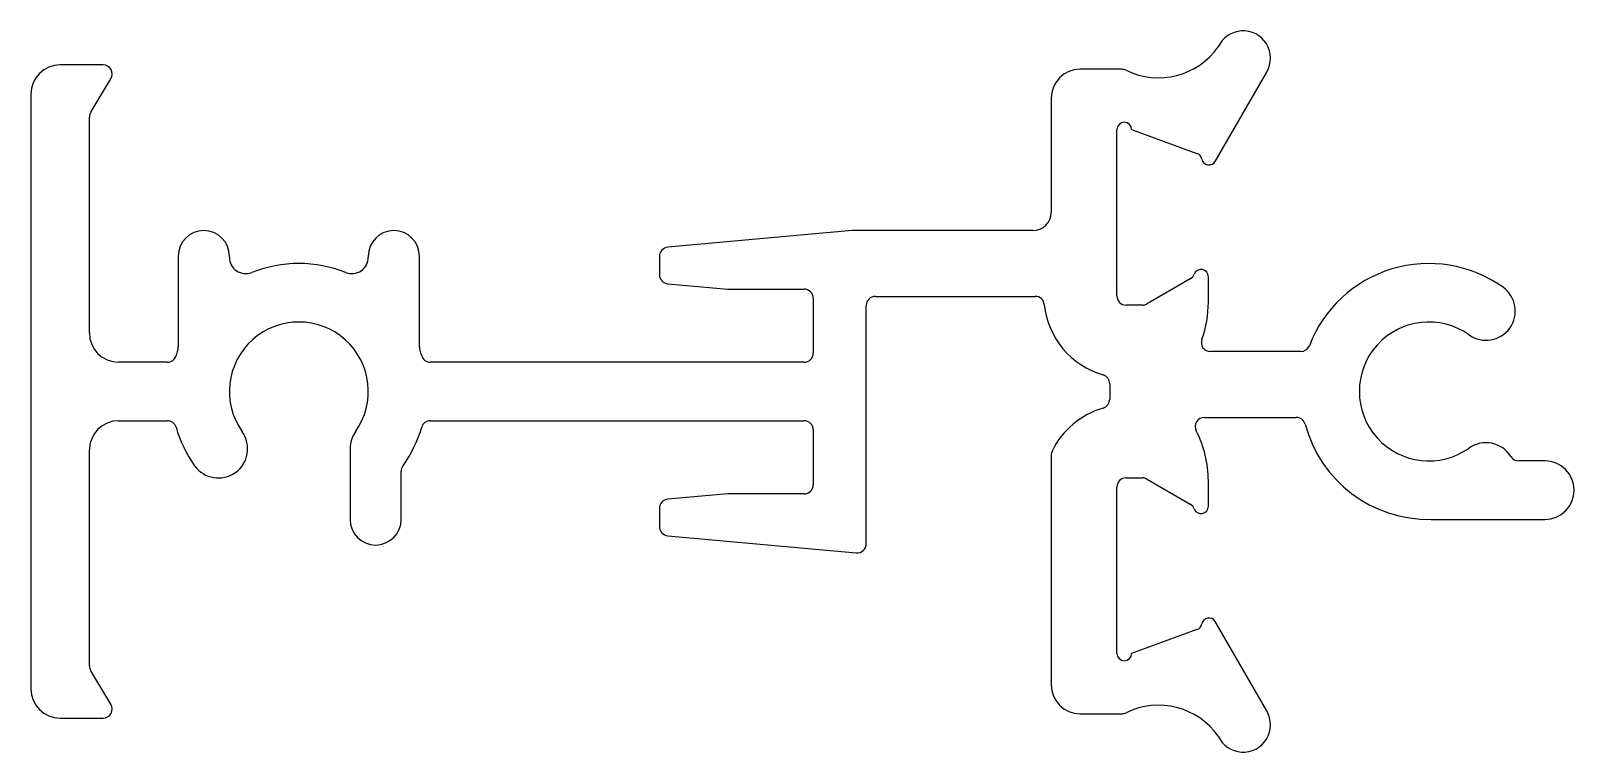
# Model space of a CAD drawing. Header units: inches. Extents: x -18.7 to 23.6, y -0.1 to 19.6.
import ezdxf

# ---------------------------------------------------------------- set-up
doc = ezdxf.new("R2010")
doc.units = ezdxf.units.IN
doc.header["$MEASUREMENT"] = 0
doc.layers.add('BEAD', color=152, linetype='Continuous')

msp = doc.modelspace()

# ---------------------------------------------------------------- linework, layer by layer
at = {"layer": 'BEAD', "color": 7, "lineweight": -2}
for p, q in [((-16.687, 18.68), (-17.861, 18.68)), ((-17.025, 17.383), (-16.473, 18.301)), ((11.188, 18.559), (10.038, 18.559)), ((13.737, 16.041), (15.148, 18.485)), ((-18.661, 17.88), (-18.661, 1.613)), ((9.248, 17.769), (9.248, 14.649)), ((-17.061, 11.347), (-17.061, 17.254)), ((11.048, 12.36), (11.048, 16.91)), ((11.448, 16.91), (13.236, 16.26)), ((3.809, 14.148), (-1.238, 13.691)), ((8.748, 14.149), (3.832, 14.149)), ((-14.631, 13.448), (-14.631, 10.955)), ((-13.231, 13.421), (-13.231, 13.448)), ((-9.431, 13.448), (-9.431, 13.421)), ((-8.031, 10.955), (-8.031, 13.448)), ((-1.466, 13.442), (-1.466, 12.94)), ((-1.237, 12.691), (0.402, 12.547)), ((13.054, 12.829), (11.856, 12.137)), ((13.548, 12.191), (13.548, 12.884)), ((0.423, 12.547), (2.49, 12.547)), ((2.74, 12.297), (2.74, 10.797)), ((4.44, 12.349), (8.812, 12.349)), ((4.19, 5.584), (4.19, 12.099)), ((11.754, 12.11), (11.298, 12.11)), ((16.077, 10.839), (13.606, 10.839)), ((-14.931, 10.547), (-16.261, 10.547)), ((2.49, 10.547), (-7.731, 10.547)), ((10.849, 9.96), (10.849, 9.533)), ((-16.261, 8.947), (-14.931, 8.947)), ((-7.731, 8.947), (2.49, 8.947)), ((13.438, 9.039), (15.953, 9.039)), ((2.74, 8.697), (2.74, 7.197)), ((-17.061, 2.239), (-17.061, 8.147)), ((-9.931, 8.181), (-9.931, 6.248)), ((9.249, 8.005), (9.249, 1.724)), ((22.754, 7.847), (22.038, 7.847)), ((-8.531, 6.248), (-8.531, 7.565)), ((11.298, 7.383), (11.754, 7.383)), ((11.856, 7.356), (13.054, 6.664)), ((13.548, 6.609), (13.548, 7.302)), ((0.402, 6.946), (-1.237, 6.802)), ((2.49, 6.947), (0.423, 6.947)), ((11.048, 2.583), (11.048, 7.133)), ((-1.466, 6.553), (-1.466, 6.051)), ((19.64, 6.247), (22.754, 6.247)), ((-1.238, 5.802), (3.918, 5.335)), ((15.148, 1.008), (13.737, 3.453)), ((13.236, 3.233), (11.448, 2.583)), ((-16.473, 1.192), (-17.025, 2.11)), ((10.039, 0.934), (11.188, 0.934)), ((-17.861, 0.813), (-16.687, 0.813))]:
    msp.add_line(p, q, dxfattribs=at)
for centre, radius, start, end in [((14.498, 18.86), 0.75, 330, 155.025), ((12.183, 20.327), 2, 243.803, 324.8875), ((-17.861, 17.88), 0.8, 90, 180), ((-16.687, 18.43), 0.25, 329, 90), ((10.038, 17.769), 0.79, 90, 180), ((11.188, 18.305), 0.254, 63.803, 90), ((-16.811, 17.254), 0.25, 149, 180), ((11.248, 16.91), 0.2, 0, 180), ((13.167, 16.069), 0.203, 10.2629, 70), ((13.563, 16.141), 0.2, 190.2629, 330), ((8.748, 14.649), 0.5, 270, 0), ((-13.931, 13.448), 0.7, 0, 180), ((-8.731, 13.448), 0.7, 0, 180), ((3.832, 13.899), 0.25, 90, 95.1794), ((-1.216, 13.442), 0.25, 95.1794, 180), ((-12.781, 13.421), 0.45, 180, 291.5362), ((-11.331, 9.747), 3.5, 68.4638, 111.5362), ((-9.881, 13.421), 0.45, 248.4638, 0), ((19.579, 9.747), 3.5, 54.5691, 159.0244), ((-1.216, 12.94), 0.25, 180, 265), ((12.929, 13.046), 0.25, 300, 338.9424), ((13.348, 12.884), 0.2, 0, 158.9424), ((0.423, 12.797), 0.25, 265, 270), ((2.49, 12.297), 0.25, 360, 90), ((4.44, 12.099), 0.25, 90, 180), ((8.812, 12.099), 0.25, 5.9913, 90), ((11.298, 12.36), 0.25, 180, 270), ((21.144, 11.947), 0.8, 234.5691, 54.5691), ((11.298, 12.36), 2.25, 185.9913, 253.7425), ((11.754, 12.313), 0.203, 270, 300), ((10.548, 12.191), 3, 340.1762, 359.9999), ((-11.331, 9.747), 1.9, 324.5691, 215.4309), ((19.579, 9.747), 1.9, 54.5691, 305.4309), ((-16.261, 11.347), 0.8, 180, 270), ((13.606, 11.089), 0.25, 160.1762, 270), ((16.077, 11.089), 0.25, 270, 339.0244), ((-14.931, 10.797), 0.25, 270, 343.7398), ((-11.331, 9.747), 3.5, 161.2031, 163.7398), ((-14.881, 10.955), 0.25, 341.2031, 0), ((-7.781, 10.955), 0.25, 180, 198.7969), ((-11.331, 9.747), 3.5, 16.2602, 18.7969), ((-7.731, 10.797), 0.25, 196.2602, 270), ((2.49, 10.797), 0.25, 270, 0), ((10.599, 9.96), 0.25, 0.0033, 73.7425), ((11.298, 7.133), 2.25, 106.257, 154.1434), ((10.599, 9.533), 0.25, 286.257, 0.0033), ((-16.261, 8.147), 0.8, 90, 180), ((-14.931, 8.697), 0.25, 16.2602, 90), ((-7.731, 8.697), 0.25, 90, 163.7398), ((2.49, 8.697), 0.25, 0, 90), ((13.438, 8.789), 0.25, 90, 207.2273), ((15.953, 8.789), 0.25, 14.7951, 90), ((-11.331, 9.747), 3.5, 196.2602, 215.4309), ((-13.531, 8.181), 0.8, 215.4309, 35.4309), ((-9.131, 8.181), 0.8, 144.5691, 180), ((-11.331, 9.747), 3.5, 324.5691, 343.7398), ((10.548, 7.302), 3, 0.0001, 27.2273), ((19.579, 9.747), 3.5, 194.7951, 271.0071), ((9.499, 8.005), 0.25, 154.1434, 180.0033), ((21.144, 7.547), 0.8, 31.6228, 125.4309), ((-8.281, 7.565), 0.25, 144.0497, 180), ((-9.131, 8.181), 0.8, 324.0497, 324.5691), ((22.038, 8.097), 0.25, 211.6228, 270), ((22.754, 7.047), 0.8, 270, 90), ((2.49, 7.197), 0.25, 270, 0), ((11.298, 7.133), 0.25, 90, 180), ((11.754, 7.18), 0.203, 60, 90), ((-1.216, 6.553), 0.25, 95, 180), ((0.423, 6.697), 0.25, 90, 95), ((12.929, 6.447), 0.25, 21.0576, 60), ((13.348, 6.609), 0.2, 201.0576, 0), ((-9.231, 6.248), 0.7, 180, 0), ((-1.216, 6.051), 0.25, 180, 264.8206), ((3.94, 5.584), 0.25, 264.8206, 0), ((13.167, 3.424), 0.203, 290, 349.7371), ((13.563, 3.353), 0.2, 30, 169.7371), ((11.248, 2.583), 0.2, 180, 0), ((-16.811, 2.239), 0.25, 180, 211), ((10.039, 1.724), 0.79, 180.0032, 270), ((-17.861, 1.613), 0.8, 180, 270), ((-16.687, 1.063), 0.25, 270.0002, 31.0002), ((11.188, 1.188), 0.254, 270, 296.197), ((12.183, -0.834), 2, 35.1125, 116.197), ((14.498, 0.633), 0.75, 204.975, 30)]:
    msp.add_arc(centre, radius, start, end, dxfattribs=at)

doc.saveas('drawing.dxf')
